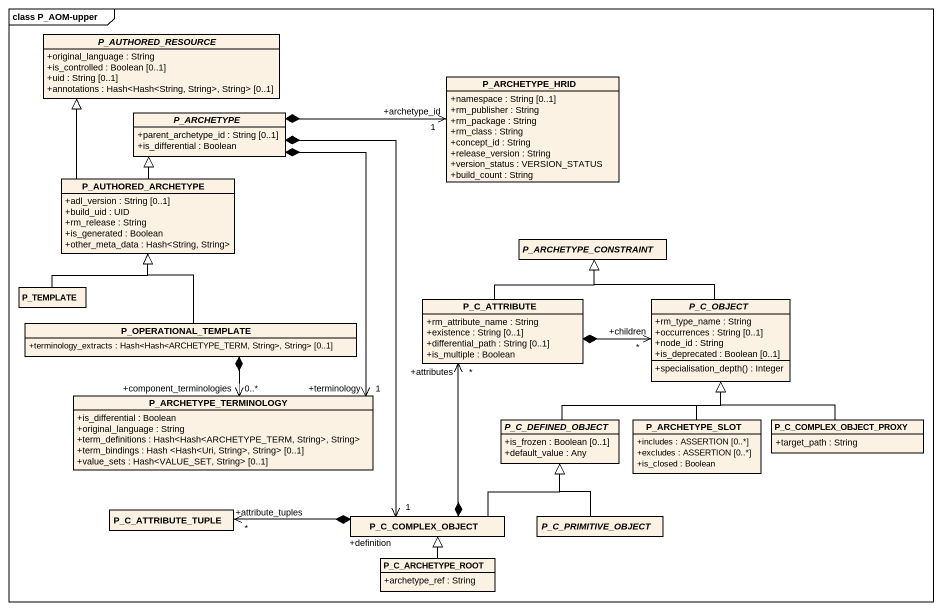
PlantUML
@startuml
mainframe class P_AOM-upper
hide circle
hide empty members
skinparam classAttributeIconSize 0
abstract class P_AUTHORED_RESOURCE {
  +original_language : String
  +is_controlled : Boolean [0..1]
  +uid : String [0..1]
  +annotations : Hash<Hash<String, String>, String> [0..1]
}
class P_ARCHETYPE_HRID {
  +namespace : String [0..1]
  +rm_publisher : String
  +rm_package : String
  +rm_class : String
  +concept_id : String
  +release_version : String
  +version_status : VERSION_STATUS
  +build_count : String
}
abstract class P_ARCHETYPE {
  +parent_archetype_id : String [0..1]
  +is_differential : Boolean
}
class P_AUTHORED_ARCHETYPE {
  +adl_version : String [0..1]
  +build_uid : UID
  +rm_release : String
  +is_generated : Boolean
  +other_meta_data : Hash<String, String>
}
abstract class P_ARCHETYPE_CONSTRAINT
class P_TEMPLATE
class P_C_ATTRIBUTE {
  +rm_attribute_name : String
  +existence : String [0..1]
  +differential_path : String [0..1]
  +is_multiple : Boolean
}
abstract class P_C_OBJECT {
  +rm_type_name : String
  +occurrences : String [0..1]
  +node_id : String
  +is_deprecated : Boolean [0..1]
  +specialisation_depth() : Integer
}
class P_OPERATIONAL_TEMPLATE {
  +terminology_extracts : Hash<Hash<ARCHETYPE_TERM, String>, String> [0..1]
}
class P_ARCHETYPE_TERMINOLOGY {
  +is_differential : Boolean
  +original_language : String
  +term_definitions : Hash<Hash<ARCHETYPE_TERM, String>, String>
  +term_bindings : Hash <Hash<Uri, String>, String> [0..1]
  +value_sets : Hash<VALUE_SET, String> [0..1]
}
abstract class P_C_DEFINED_OBJECT {
  +is_frozen : Boolean [0..1]
  +default_value : Any
}
class P_ARCHETYPE_SLOT {
  +includes : ASSERTION [0..*]
  +excludes : ASSERTION [0..*]
  +is_closed : Boolean
}
class P_C_COMPLEX_OBJECT_PROXY {
  +target_path : String
}
class P_C_ATTRIBUTE_TUPLE
class P_C_COMPLEX_OBJECT
abstract class P_C_PRIMITIVE_OBJECT
class P_C_ARCHETYPE_ROOT {
  +archetype_ref : String
}
P_ARCHETYPE *-right-> "+archetype_id\n1" P_ARCHETYPE_HRID
P_ARCHETYPE *--> "+terminology\n1" P_ARCHETYPE_TERMINOLOGY
P_ARCHETYPE *--> "+definition\n1" P_C_COMPLEX_OBJECT
P_AUTHORED_ARCHETYPE -up-|> P_AUTHORED_RESOURCE
P_AUTHORED_ARCHETYPE -up-|> P_ARCHETYPE
P_TEMPLATE -up-|> P_AUTHORED_ARCHETYPE
P_C_ATTRIBUTE -up-|> P_ARCHETYPE_CONSTRAINT
P_C_ATTRIBUTE *-right-> "+children\n*" P_C_OBJECT
P_C_OBJECT -up-|> P_ARCHETYPE_CONSTRAINT
P_OPERATIONAL_TEMPLATE -up-|> P_AUTHORED_ARCHETYPE
P_OPERATIONAL_TEMPLATE *--> "+component_terminologies\n0..*" P_ARCHETYPE_TERMINOLOGY
P_C_DEFINED_OBJECT -up-|> P_C_OBJECT
P_ARCHETYPE_SLOT -up-|> P_C_OBJECT
P_C_COMPLEX_OBJECT_PROXY -up-|> P_C_OBJECT
P_C_COMPLEX_OBJECT *-up-> "+attributes\n*" P_C_ATTRIBUTE
P_C_COMPLEX_OBJECT -up-|> P_C_DEFINED_OBJECT
P_C_COMPLEX_OBJECT *-left-> "+attribute_tuples\n*" P_C_ATTRIBUTE_TUPLE
P_C_PRIMITIVE_OBJECT -up-|> P_C_DEFINED_OBJECT
P_C_ARCHETYPE_ROOT -up-|> P_C_COMPLEX_OBJECT
@enduml
